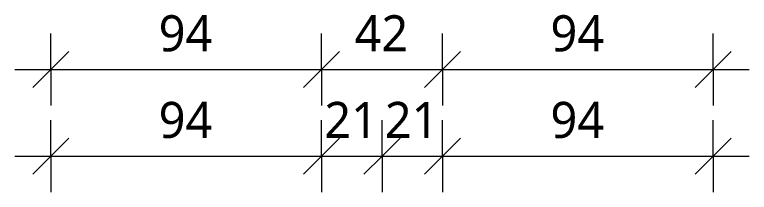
# Model space of a CAD drawing. Header units: millimetres. Extents: x 1381 to 5981, y 1743 to 14688.
# Drawn here: x 2999.1 to 3254.1, y 13661.4 to 13722.9 of the extents above; entities that cross this region are included whole.
import ezdxf

# ---------------------------------------------------------------- set-up
doc = ezdxf.new("R2010")
doc.units = ezdxf.units.MM
doc.layers.add('A-ANNO-DIMS', color=211, linetype='Continuous', lineweight=13)
doc.layers.add('A-ANNO-DIMS-5', color=211, linetype='Continuous', lineweight=13)
doc.styles.add('Segoe UI_2', font='segoeui.ttf', dxfattribs={"height": 12.5})
doc.dimstyles.new('2_5mm_continuous_mm', dxfattribs={"dimscale": 304.8, "dimtxt": 13.092049, "dimasz": 0.04101, "dimexe": 0.04101, "dimexo": 0.0625, "dimgap": 0.008202, "dimtad": 1, "dimdec": 0, "dimzin": 0, "dimdsep": 46, "dimtxsty": 'Segoe UI_2', "dimblk1": 'OBLIQUE', "dimblk2": 'OBLIQUE', "dimsah": 1, "dimcen": 0.09, "dimdle": 0.04101, "dimazin": 0, "dimtfac": 1, "dimtdec": 4, "dimtix": 1, "dimtmove": 0, "dimatfit": 3, "dimfxl": 0.04101, "dimfxlon": 1, "dimtvp": 1, "dimtolj": 1, "dimtzin": 0, "dimarcsym": 2})

# ---------------------------------------------------------------- blocks, each defined once
blk = doc.blocks.new('DIMBLOCK18-Details Strandbaak Paviljoen')
at = {"layer": 'A-ANNO-DIMS-5'}
for p, q in [((3011.62, 13703.9), (3011.62, 13716.4)), ((3105.62, 13703.9), (3105.62, 13716.4)), ((3011.62, 13703.9), (3017.87, 13710.15)), ((3105.62, 13703.9), (3111.87, 13710.15)), ((2999.12, 13703.9), (3105.62, 13703.9)), ((3011.62, 13703.9), (3005.37, 13697.65)), ((3011.62, 13703.9), (3011.62, 13691.4)), ((3105.62, 13703.9), (3099.37, 13697.65)), ((3105.62, 13703.9), (3105.62, 13691.4))]:
    blk.add_line(p, q, dxfattribs=at)
at = {"layer": 'A-ANNO-DIMS-5', "color": 0, "insert": (3049.1, 13722.71), "char_height": 12.5, "width": 22.8516, "attachment_point": 1, "line_spacing_factor": 1.142579, "style": 'Segoe UI_2'}
blk.add_mtext('94', dxfattribs=at)
blk = doc.blocks.new('_Oblique')
at = {"color": 0, "linetype": 'ByBlock', "lineweight": -2}
blk.add_line((-0.5, -0.5), (0.5, 0.5), dxfattribs=at)
blk = doc.blocks.new('DIMBLOCK19-Details Strandbaak Paviljoen')
at = {"layer": 'A-ANNO-DIMS-5'}
for p, q in [((3105.62, 13703.9), (3105.62, 13716.4)), ((3147.62, 13703.9), (3147.62, 13716.4)), ((3105.62, 13703.9), (3111.87, 13710.15)), ((3147.62, 13703.9), (3153.87, 13710.15)), ((3105.62, 13703.9), (3099.37, 13697.65)), ((3105.62, 13703.9), (3147.62, 13703.9)), ((3105.62, 13703.9), (3105.62, 13691.4)), ((3147.62, 13703.9), (3141.37, 13697.65)), ((3147.62, 13703.9), (3147.62, 13691.4))]:
    blk.add_line(p, q, dxfattribs=at)
at = {"layer": 'A-ANNO-DIMS-5', "color": 0, "insert": (3117.1, 13722.71), "char_height": 12.5, "width": 22.8516, "attachment_point": 1, "line_spacing_factor": 1.142579, "style": 'Segoe UI_2'}
blk.add_mtext('42', dxfattribs=at)
blk = doc.blocks.new('DIMBLOCK20-Details Strandbaak Paviljoen')
at = {"layer": 'A-ANNO-DIMS-5'}
for p, q in [((3147.62, 13703.9), (3147.62, 13716.4)), ((3241.62, 13703.9), (3241.62, 13716.4)), ((3147.62, 13703.9), (3153.87, 13710.15)), ((3241.62, 13703.9), (3247.87, 13710.15)), ((3147.62, 13703.9), (3141.37, 13697.65)), ((3147.62, 13703.9), (3254.12, 13703.9)), ((3147.62, 13703.9), (3147.62, 13691.4)), ((3241.62, 13703.9), (3235.37, 13697.65)), ((3241.62, 13703.9), (3241.62, 13691.4))]:
    blk.add_line(p, q, dxfattribs=at)
at = {"layer": 'A-ANNO-DIMS-5', "color": 0, "insert": (3185.1, 13722.71), "char_height": 12.5, "width": 22.8516, "attachment_point": 1, "line_spacing_factor": 1.142579, "style": 'Segoe UI_2'}
blk.add_mtext('94', dxfattribs=at)
blk = doc.blocks.new('DIMBLOCK21-Details Strandbaak Paviljoen')
at = {"layer": 'A-ANNO-DIMS-5'}
for p, q in [((3011.62, 13673.9), (3011.62, 13686.4)), ((3105.62, 13673.9), (3105.62, 13686.4)), ((3011.62, 13673.9), (3017.87, 13680.15)), ((3105.62, 13673.9), (3111.87, 13680.15)), ((2999.12, 13673.9), (3105.62, 13673.9)), ((3011.62, 13673.9), (3005.37, 13667.65)), ((3011.62, 13673.9), (3011.62, 13661.4)), ((3105.62, 13673.9), (3099.37, 13667.65)), ((3105.62, 13673.9), (3105.62, 13661.4))]:
    blk.add_line(p, q, dxfattribs=at)
at = {"layer": 'A-ANNO-DIMS-5', "color": 0, "insert": (3049.1, 13692.71), "char_height": 12.5, "width": 22.8516, "attachment_point": 1, "line_spacing_factor": 1.142579, "style": 'Segoe UI_2'}
blk.add_mtext('94', dxfattribs=at)
blk = doc.blocks.new('DIMBLOCK22-Details Strandbaak Paviljoen')
at = {"layer": 'A-ANNO-DIMS-5'}
for p, q in [((3105.62, 13673.9), (3105.62, 13686.4)), ((3126.62, 13673.9), (3126.62, 13686.4)), ((3105.62, 13673.9), (3111.87, 13680.15)), ((3126.62, 13673.9), (3132.87, 13680.15)), ((3105.62, 13673.9), (3099.37, 13667.65)), ((3105.62, 13673.9), (3126.62, 13673.9)), ((3105.62, 13673.9), (3105.62, 13661.4)), ((3126.62, 13673.9), (3120.37, 13667.65)), ((3126.62, 13673.9), (3126.62, 13661.4))]:
    blk.add_line(p, q, dxfattribs=at)
at = {"layer": 'A-ANNO-DIMS-5', "color": 0, "insert": (3106.6, 13692.71), "char_height": 12.5, "width": 22.8516, "attachment_point": 1, "line_spacing_factor": 1.142579, "style": 'Segoe UI_2'}
blk.add_mtext('21', dxfattribs=at)
blk = doc.blocks.new('DIMBLOCK23-Details Strandbaak Paviljoen')
at = {"layer": 'A-ANNO-DIMS-5'}
for p, q in [((3126.62, 13673.9), (3126.62, 13686.4)), ((3147.62, 13673.9), (3147.62, 13686.4)), ((3126.62, 13673.9), (3132.87, 13680.15)), ((3147.62, 13673.9), (3153.87, 13680.15)), ((3126.62, 13673.9), (3120.37, 13667.65)), ((3126.62, 13673.9), (3147.62, 13673.9)), ((3126.62, 13673.9), (3126.62, 13661.4)), ((3147.62, 13673.9), (3141.37, 13667.65)), ((3147.62, 13673.9), (3147.62, 13661.4))]:
    blk.add_line(p, q, dxfattribs=at)
at = {"layer": 'A-ANNO-DIMS-5', "color": 0, "insert": (3127.6, 13692.71), "char_height": 12.5, "width": 22.8516, "attachment_point": 1, "line_spacing_factor": 1.142579, "style": 'Segoe UI_2'}
blk.add_mtext('21', dxfattribs=at)
blk = doc.blocks.new('DIMBLOCK24-Details Strandbaak Paviljoen')
at = {"layer": 'A-ANNO-DIMS-5'}
for p, q in [((3147.62, 13673.9), (3147.62, 13686.4)), ((3241.62, 13673.9), (3241.62, 13686.4)), ((3147.62, 13673.9), (3153.87, 13680.15)), ((3241.62, 13673.9), (3247.87, 13680.15)), ((3147.62, 13673.9), (3141.37, 13667.65)), ((3147.62, 13673.9), (3254.12, 13673.9)), ((3147.62, 13673.9), (3147.62, 13661.4)), ((3241.62, 13673.9), (3235.37, 13667.65)), ((3241.62, 13673.9), (3241.62, 13661.4))]:
    blk.add_line(p, q, dxfattribs=at)
at = {"layer": 'A-ANNO-DIMS-5', "color": 0, "insert": (3185.1, 13692.71), "char_height": 12.5, "width": 22.8516, "attachment_point": 1, "line_spacing_factor": 1.142579, "style": 'Segoe UI_2'}
blk.add_mtext('94', dxfattribs=at)

msp = doc.modelspace()

# ---------------------------------------------------------------- dimensions: what is measured, and where the dimension line sits
at = {"layer": 'A-ANNO-DIMS'}
for base, p1, p2, override, picture, middle in [((3105.62, 13703.9), (3011.62, 13716.4), (3105.62, 13716.4), {"dimpost": '<>', "dimfxl": 94}, 'DIMBLOCK18-Details Strandbaak Paviljoen', (3058.62, 13712.86)), ((3147.62, 13703.9), (3105.62, 13716.4), (3147.62, 13716.4), {"dimpost": '<>', "dimfxl": 42}, 'DIMBLOCK19-Details Strandbaak Paviljoen', (3126.62, 13712.75)), ((3241.62, 13703.9), (3147.62, 13716.4), (3241.62, 13716.4), {"dimpost": '<>', "dimfxl": 94}, 'DIMBLOCK20-Details Strandbaak Paviljoen', (3194.62, 13712.86)), ((3105.62, 13673.9), (3011.62, 13686.4), (3105.62, 13686.4), {"dimpost": '<>', "dimfxl": 94}, 'DIMBLOCK21-Details Strandbaak Paviljoen', (3058.62, 13682.86)), ((3126.62, 13673.9), (3105.62, 13686.4), (3126.62, 13686.4), {"dimpost": '<>', "dimfxl": 21}, 'DIMBLOCK22-Details Strandbaak Paviljoen', (3116.12, 13682.79)), ((3147.62, 13673.9), (3126.62, 13686.4), (3147.62, 13686.4), {"dimpost": '<>', "dimfxl": 21}, 'DIMBLOCK23-Details Strandbaak Paviljoen', (3137.12, 13682.79)), ((3241.62, 13673.9), (3147.62, 13686.4), (3241.62, 13686.4), {"dimpost": '<>', "dimfxl": 94}, 'DIMBLOCK24-Details Strandbaak Paviljoen', (3194.62, 13682.86))]:
    dim = msp.add_linear_dim(base=base, p1=p1, p2=p2, dimstyle='2_5mm_continuous_mm', override=override, dxfattribs=at)
    dim.commit()
    dim.dimension.update_dxf_attribs({"geometry": picture, "text_midpoint": middle})

doc.saveas('drawing.dxf')
